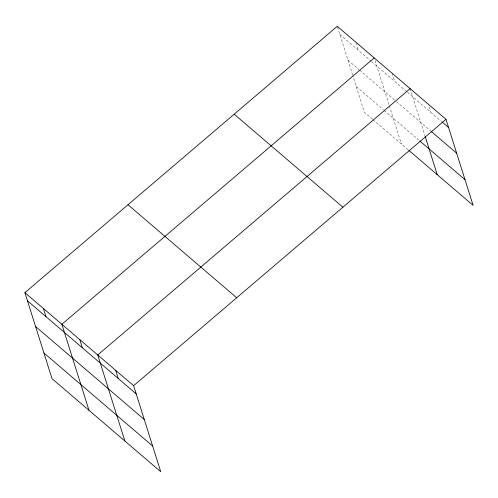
<?xml version="1.0" encoding="UTF-8"?>
<svg xmlns="http://www.w3.org/2000/svg" width="498" height="498" viewBox="0 0 498 498"><rect width="100%" height="100%" fill="white"/><g stroke="black" fill="none" stroke-linecap="round" stroke-linejoin="round"><path stroke-width="0.37" stroke-dasharray="2.49 1.87" d="M339.835 34.468L371.022 61.148M371.601 61.646L406.891 91.837M407.47 92.335L441.608 121.549M347.934 60.158L358.909 69.546M359.488 70.044L395.898 101.194M396.47 101.692L430.614 130.899M356.282 86.627L383.429 109.859M384.008 110.351L418.706 140.044M372.473 119.24L364.387 112.324L352.808 75.603M373.046 119.738L408.292 149.892M428.896 106.697L430.614 112.137M410.103 88.625L424.95 135.717M392.163 73.274L394.74 81.442M375.081 60.65L389.075 105.022M389.305 105.757L401.351 143.953M355.958 42.791L358.317 50.279M337.476 26.979L352.572 74.862"/><path stroke-width="0.75" d="M24.9 292.656L133.613 385.676L160.736 471.699L52.022 378.679L24.9 292.656L337.264 26.301L445.978 119.321L473.1 205.344L408.87 150.39M374.222 57.924L61.864 324.285L88.986 410.308M410.103 88.625L97.739 354.981L124.861 441.004M133.613 385.676L445.978 119.321M442.187 122.041L448.549 127.488M431.193 131.397L456.654 153.179M419.864 141.034L465.001 179.654M234.185 114.198L342.898 207.218M127.98 204.759L236.693 297.779M27.477 300.823L136.191 393.843M35.576 326.514L144.289 419.534M43.924 352.982L152.637 446.009M425.18 136.452L437.225 174.649M115.679 370.331L118.25 378.492M79.798 339.63L82.375 347.797M43.382 308.467L45.959 316.635"/></g></svg>
